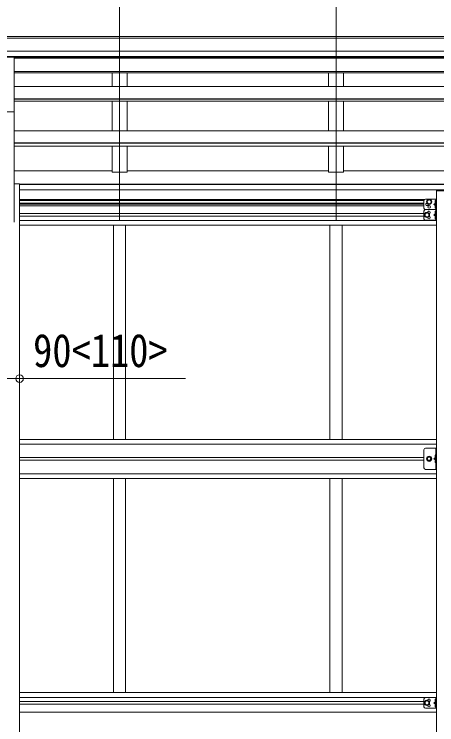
# Model space of a CAD drawing. Units: millimetres at full size, sheet at 1:25; details may follow other scales. Extents: x -6988 to 7066, y -4877 to 4823.
# Drawn here: x 877 to 2276, y -776 to 1572 of the extents above; entities that cross this region are included whole.
import ezdxf
from ezdxf.enums import TextEntityAlignment as Align

# ---------------------------------------------------------------- set-up
doc = ezdxf.new("R2010")
doc.units = ezdxf.units.MM
doc.header["$LTSCALE"] = 25
doc.header["$PDMODE"] = 32
doc.header["$PDSIZE"] = 25
for name, color, linetype, lineweight in [('0-1_本体', 4, 'Continuous', 9), ('0-2_部品', 7, 'Continuous', 9), ('0-8_PARTS2', 2, 'Continuous', 9), ('0-A_寸法', 6, 'Continuous', 9), ('1-1_GLASS', 4, 'Continuous', 9), ('1-2_GLASS_SEAL', 7, 'Continuous', 9)]:
    doc.layers.add(name, color=color, linetype=linetype, lineweight=lineweight)
doc.styles.add('ＭＳ ゴシック', font='')
doc.styles.get('ＭＳ ゴシック').set_extended_font_data('MS Gothic')

msp = doc.modelspace()

# ---------------------------------------------------------------- linework, layer by layer
at = {"layer": '0-1_本体'}
for p, q in [((-199.37, 1497.98), (4799.63, 1497.98)), ((-199.37, 1492.64), (4799.63, 1492.64)), ((-199.37, 1449.11), (4799.63, 1449.1)), ((-199.37, 1431.44), (4799.63, 1431.44)), ((877.63, 1429.06), (3722.63, 1429.06)), ((877.63, 1425.92), (3722.63, 1425.92)), ((1201.13, 1425.92), (1201.13, 1429.06)), ((1251.13, 1425.92), (1251.13, 1429.06)), ((1917.13, 1425.92), (1917.13, 1429.06)), ((1967.13, 1425.92), (1967.13, 1429.06)), ((877.63, 1382.44), (3722.63, 1382.44)), ((877.63, 1378.36), (3722.63, 1378.36)), ((1201.13, 1333.21), (1201.13, 1378.36)), ((1251.13, 1333.21), (1251.13, 1378.36)), ((1917.13, 1333.21), (1917.13, 1378.36)), ((1967.13, 1333.21), (1967.13, 1378.36)), ((877.63, 1333.21), (3722.63, 1333.21)), ((877.63, 885.01), (877.63, 1297.65)), ((877.63, 1292.47), (3722.63, 1292.47)), ((877.63, 1290.98), (3722.63, 1290.98)), ((877.63, 1284.19), (3722.63, 1284.19)), ((1201.13, 1185.9), (1201.13, 1284.19)), ((1251.13, 1185.9), (1251.13, 1284.19)), ((1917.13, 1185.9), (1917.13, 1284.19)), ((1967.13, 1185.9), (1967.13, 1284.19)), ((877.53, 1185.9), (3722.63, 1185.9)), ((877.47, 1146.69), (3722.63, 1146.69)), ((877.53, 1135.55), (3722.63, 1135.55)), ((877.55, 1145.21), (3722.63, 1145.21)), ((1201.13, 1135.55), (1201.13, 1049.47)), ((1251.13, 1135.55), (1251.13, 1049.47)), ((1917.13, 1135.55), (1917.13, 1049.47)), ((1967.13, 1135.55), (1967.13, 1049.47)), ((877.4, 1054.27), (1201.13, 1054.27)), ((1201.13, 1049.47), (1251.13, 1049.47)), ((1917.13, 1054.27), (1251.13, 1054.27)), ((1917.13, 1049.47), (1967.13, 1049.47)), ((2633.13, 1054.27), (1967.13, 1054.27)), ((877.63, 1011.39), (895.33, 1011.39)), ((895.33, 1011.39), (895.33, -1864.99)), ((895.33, 1009.97), (3704.8, 1009.97)), ((895.33, 1008.59), (3704.93, 1008.59)), ((895.33, 991.41), (3704.93, 991.41))]:
    msp.add_line(p, q, dxfattribs=at)
at = {"layer": '0-2_部品'}
for p, q in [((822.63, 1429.72), (877.63, 1429.72)), ((877.63, 1248.79), (877.63, 1429.72)), ((822.63, 1248.79), (877.63, 1248.79))]:
    msp.add_line(p, q, dxfattribs=at)
at = {"layer": '0-8_PARTS2'}
for p, q in [((1226.13, 891.21), (1226.13, 1553.74)), ((1942.13, 891.21), (1942.13, 1553.74))]:
    msp.add_line(p, q, dxfattribs=at)
at = {"layer": '0-A_寸法'}
for p, q in [((1226.13, 1716.75), (1226.13, 1487.74)), ((1942.13, 1716.75), (1942.13, 1487.74)), ((805.13, 367.82), (895.13, 367.82)), ((895.13, 367.82), (1443.66, 367.82))]:
    msp.add_line(p, q, dxfattribs=at)
msp.add_point((895.13, 367.82), dxfattribs=at)
at = {"layer": '1-1_GLASS'}
for p, q in [((2275.13, 988.36), (2275.13, -1565)), ((895.33, 959.89), (2235.13, 959.89)), ((895.33, 956.39), (2233.13, 956.39)), ((895.33, 947.39), (2233.13, 947.39)), ((895.33, 943.89), (2233.13, 943.89)), ((2233.13, 938.89), (895.33, 938.89)), ((895.33, 912.89), (2233.13, 912.89)), ((895.33, 903.89), (2233.13, 903.89)), ((895.33, 890.39), (2275.13, 890.39)), ((895.33, 874.39), (2275.13, 874.39)), ((1206.13, 874.39), (1206.13, 167.39)), ((1246.13, 874.39), (1246.13, 167.39)), ((1922.13, 874.39), (1922.13, 167.39)), ((1962.13, 874.39), (1962.13, 167.39)), ((895.33, 166.89), (2275.13, 166.89)), ((895.33, 151.39), (2275.13, 151.39)), ((895.33, 106.89), (2233.13, 106.89)), ((2233.13, 97.89), (895.33, 97.89)), ((895.33, 53.39), (2275.13, 53.39)), ((895.33, 37.89), (2275.13, 37.89)), ((1206.13, 37.89), (1206.13, -669.61)), ((1246.13, 37.89), (1246.13, -669.61)), ((1922.13, 37.39), (1922.13, -669.61)), ((1962.13, 37.39), (1962.13, -669.61)), ((895.13, -669.61), (2275.13, -669.61)), ((895.13, -685.61), (2275.13, -685.61)), ((895.13, -699.11), (2233.13, -699.11)), ((895.13, -708.11), (2233.13, -708.11)), ((895.13, -734.11), (2275.13, -734.11))]:
    msp.add_line(p, q, dxfattribs=at)
at = {"layer": '1-2_GLASS_SEAL'}
for p, q in [((2274.63, 989.86), (2274.63, 988.36)), ((2325.63, 988.36), (2274.63, 988.36)), ((2233.13, 955.89), (2233.13, 930.89)), ((2238.13, 960.89), (2275.13, 960.89)), ((2272.63, 943.39), (2265.63, 943.39)), ((2272.13, 956.39), (2271.33, 956.25)), ((2272.13, 948.39), (2271.33, 948.54)), ((2272.13, 948.39), (2272.63, 948.48)), ((2272.63, 960.89), (2272.63, 925.89)), ((2275.13, 960.89), (2275.13, 925.89)), ((2233.13, 920.89), (2233.13, 895.89)), ((2238.13, 925.89), (2275.13, 925.89)), ((2272.13, 938.39), (2271.33, 938.25)), ((2272.13, 930.39), (2271.33, 930.54)), ((2272.13, 921.39), (2271.33, 921.25)), ((2272.13, 930.39), (2272.63, 930.48)), ((2272.63, 925.89), (2272.63, 890.89)), ((2272.63, 908.39), (2265.63, 908.39)), ((2272.13, 913.39), (2271.33, 913.54)), ((2272.13, 903.39), (2271.33, 903.25)), ((2272.13, 895.39), (2271.33, 895.54)), ((2272.13, 913.39), (2272.63, 913.48)), ((2272.13, 895.39), (2272.63, 895.48)), ((2238.13, 890.89), (2275.13, 890.89)), ((2233.13, 72.89), (2233.13, 132.89)), ((2238.13, 137.89), (2275.13, 137.89)), ((2272.63, 137.89), (2272.63, 67.89)), ((2272.63, 107.89), (2265.63, 102.89)), ((2272.63, 102.89), (2265.63, 102.89)), ((2272.63, 97.89), (2265.63, 102.89)), ((2272.13, 115.89), (2271.33, 115.75)), ((2272.13, 107.89), (2271.33, 108.04)), ((2272.13, 97.89), (2271.33, 97.75)), ((2272.13, 107.89), (2272.63, 107.98)), ((2272.13, 89.89), (2271.33, 90.04)), ((2272.13, 89.89), (2272.63, 89.98)), ((2233.13, -691.11), (2233.13, -716.11)), ((2238.13, -686.11), (2275.13, -686.11)), ((2272.63, -703.61), (2265.63, -703.61)), ((2272.13, -690.61), (2271.33, -690.75)), ((2272.13, -698.61), (2271.33, -698.46)), ((2272.13, -698.61), (2272.63, -698.52)), ((2272.63, -686.11), (2272.63, -721.11)), ((2275.13, -686.11), (2275.13, -721.11)), ((2238.13, -721.11), (2275.13, -721.11)), ((2272.13, -708.61), (2271.33, -708.75)), ((2272.13, -716.61), (2271.33, -716.46)), ((2272.13, -716.61), (2272.63, -716.52))]:
    msp.add_line(p, q, dxfattribs=at)
for points in [[(2250.13, 944.39), (2256.63, 948.14), (2256.63, 955.65), (2250.13, 959.4), (2243.63, 955.65), (2243.63, 948.14)], [(2243.13, 900.89), (2249.63, 904.64), (2249.63, 912.15), (2243.13, 915.9), (2236.63, 912.15), (2236.63, 904.64)], [(2257.64, 102.89), (2253.88, 96.39), (2246.38, 96.39), (2242.63, 102.89), (2246.38, 109.39), (2253.88, 109.39)], [(2243.13, -711.11), (2249.63, -707.36), (2249.63, -699.85), (2243.13, -696.1), (2236.63, -699.85), (2236.63, -707.36)]]:
    msp.add_lwpolyline(points, close=True, dxfattribs=at)
for points in [[(2272.63, 948.39), (2265.63, 943.39), (2272.63, 938.39)], [(2273.02, 952.39), (2272.38, 953.58), (2270.15, 954.69)], [(2273.02, 952.39), (2272.38, 951.21), (2270.15, 950.09)], [(2272.13, 948.39), (2272.13, 956.39), (2272.63, 956.31), (2272.63, 948.48)], [(2238.13, 925.89), (2275.13, 925.89), (2275.13, 890.89)], [(2273.02, 934.39), (2272.38, 935.58), (2270.15, 936.69)], [(2273.02, 934.39), (2272.38, 933.21), (2270.15, 932.09)], [(2273.02, 917.39), (2272.38, 918.58), (2270.15, 919.69)], [(2273.02, 917.39), (2272.38, 916.21), (2270.15, 915.09)], [(2272.13, 930.39), (2272.13, 938.39), (2272.63, 938.31), (2272.63, 930.48)], [(2272.13, 913.39), (2272.13, 921.39), (2272.63, 921.31), (2272.63, 913.48)], [(2272.63, 913.39), (2265.63, 908.39), (2272.63, 903.39)], [(2273.02, 899.39), (2272.38, 900.58), (2270.15, 901.69)], [(2273.02, 899.39), (2272.38, 898.21), (2270.15, 897.09)], [(2272.13, 895.39), (2272.13, 903.39), (2272.63, 903.31), (2272.63, 895.48)], [(2238.13, 67.89), (2275.13, 67.89), (2275.13, 137.89)], [(2273.02, 111.89), (2272.38, 113.08), (2270.15, 114.19)], [(2273.02, 111.89), (2272.38, 110.71), (2270.15, 109.59)], [(2273.02, 93.89), (2272.38, 95.08), (2270.15, 96.19)], [(2272.13, 107.89), (2272.13, 115.89), (2272.63, 115.81), (2272.63, 107.98)], [(2272.13, 89.89), (2272.13, 97.89), (2272.63, 97.81), (2272.63, 89.98)], [(2273.02, 93.89), (2272.38, 92.71), (2270.15, 91.59)], [(2272.63, -698.61), (2265.63, -703.61), (2272.63, -708.61)], [(2273.02, -694.61), (2272.38, -693.42), (2270.15, -692.31)], [(2273.02, -694.61), (2272.38, -695.79), (2270.15, -696.91)], [(2272.13, -698.61), (2272.13, -690.61), (2272.63, -690.69), (2272.63, -698.52)], [(2273.02, -712.61), (2272.38, -711.42), (2270.15, -710.31)], [(2273.02, -712.61), (2272.38, -713.79), (2270.15, -714.91)], [(2272.13, -716.61), (2272.13, -708.61), (2272.63, -708.69), (2272.63, -716.52)]]:
    msp.add_lwpolyline(points, dxfattribs=at)
for centre, radius in [((2250.13, 951.89), 8.5), ((2250.13, 951.89), 7.5), ((2250.13, 951.89), 6.5), ((2250.13, 934.89), 4.25), ((2243.13, 908.39), 8.5), ((2243.13, 908.39), 7.5), ((2243.13, 908.39), 6.5), ((2250.13, 102.89), 8.5), ((2250.13, 102.89), 7.5), ((2250.13, 102.89), 6.5), ((2250.13, 102.89), 5.5), ((2243.13, -703.61), 8.5), ((2243.13, -703.61), 7.5), ((2243.13, -703.61), 6.5)]:
    msp.add_circle(centre, radius, dxfattribs=at)
for centre, radius, start, end in [((2276.13, 989.86), 1.5, 90, 180), ((2238.13, 955.89), 5, 90, 180), ((2243.13, 943.39), 4.25, 94.76077, 6.29431), ((2276.23, 952.39), 6.5, 147.94412, 212.05588), ((2271.49, 955.37), 0.9, 100, 147.94412), ((2271.49, 949.42), 0.9, 212.05588, 260), ((2238.13, 930.89), 5, 180, 270), ((2238.13, 920.89), 5, 90, 180), ((2250.13, 916.89), 4.25, 274.76077, 186.29431), ((2276.23, 934.39), 6.5, 147.94412, 212.05588), ((2276.23, 917.39), 6.5, 147.94412, 212.05588), ((2271.49, 937.37), 0.9, 100, 147.94412), ((2271.49, 931.42), 0.9, 212.05588, 260), ((2271.49, 920.37), 0.9, 100, 147.94412), ((2238.13, 895.89), 5, 180, 270), ((2250.13, 899.89), 4.25, 173.70569, 85.23923), ((2276.23, 899.39), 6.5, 147.94412, 212.05588), ((2271.49, 914.42), 0.9, 212.05588, 260), ((2271.49, 902.37), 0.9, 100, 147.94412), ((2271.49, 896.42), 0.9, 212.05588, 260), ((2238.13, 132.89), 5, 90, 180), ((2276.23, 111.89), 6.5, 147.94412, 212.05588), ((2276.23, 93.89), 6.5, 147.94412, 212.05588), ((2271.49, 114.87), 0.9, 100, 147.94412), ((2271.49, 108.92), 0.9, 212.05588, 260), ((2271.49, 96.87), 0.9, 100, 147.94412), ((2238.13, 72.89), 5, 180, 270), ((2271.49, 90.92), 0.9, 212.05588, 260), ((2238.13, -691.11), 5, 90, 180), ((2250.13, -695.11), 4.25, 274.76077, 186.29431), ((2276.23, -694.61), 6.5, 147.94412, 212.05588), ((2271.49, -691.63), 0.9, 100, 147.94412), ((2271.49, -697.58), 0.9, 212.05588, 260), ((2238.13, -716.11), 5, 180, 270), ((2250.13, -712.11), 4.25, 173.70569, 85.23923), ((2276.23, -712.61), 6.5, 147.94412, 212.05588), ((2271.49, -709.63), 0.9, 100, 147.94412), ((2271.49, -715.58), 0.9, 212.05588, 260)]:
    msp.add_arc(centre, radius, start, end, dxfattribs=at)

# ---------------------------------------------------------------- texts
at = {"layer": '0-A_寸法', "color": 7, "style": 'ＭＳ ゴシック', "width": 0.85}
msp.add_text('90<110>', height=110, dxfattribs=at).set_placement((940.01, 372.82), align=Align.BOTTOM_LEFT)

doc.saveas('drawing.dxf')
